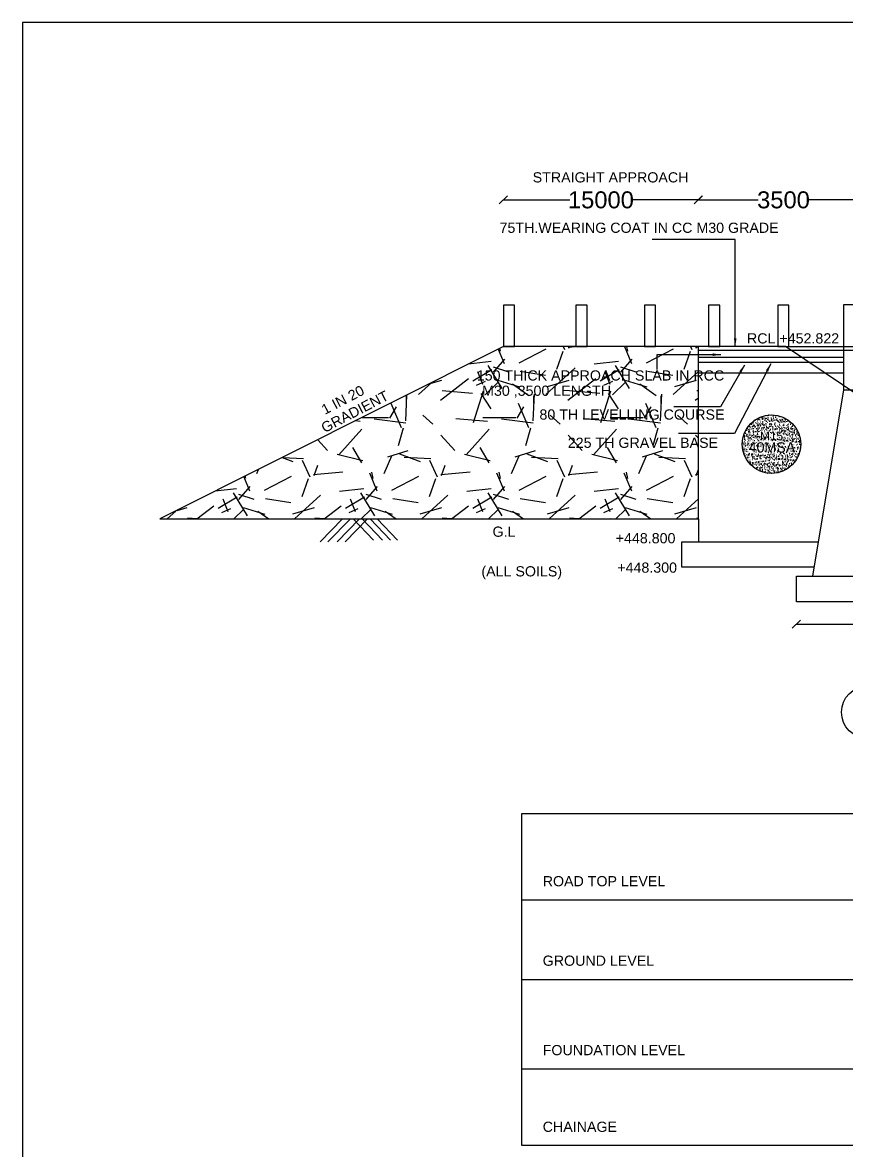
# Model space of a CAD drawing. Header units: millimetres. Extents: x 5124 to 3460569, y 2311 to 45956336.
# Drawn here: x 3415487 to 3425193, y 45943050 to 45956336 of the extents above; entities that cross this region are included whole.
import ezdxf

# ---------------------------------------------------------------- set-up
doc = ezdxf.new("R2010")
doc.units = ezdxf.units.MM
doc.header["$MEASUREMENT"] = 0
doc.layers.add('DRAWING', color=7, linetype='Continuous')
doc.layers.add('TEXT', color=7, linetype='Continuous')
doc.styles.get("Standard").update_dxf_attribs({"font": 'arial.ttf', "height": 200})
doc.dimstyles.get("Standard").update_dxf_attribs({"dimtxt": 200, "dimasz": 110, "dimexe": 0.18, "dimexo": 0.0625, "dimgap": 0.09, "dimtad": 0, "dimtih": 1, "dimtoh": 1, "dimdec": 0, "dimzin": 0, "dimdsep": 46, "dimtxsty": 'Standard', "dimblk": 'OBLIQUE', "dimcen": 0.09, "dimse1": 1, "dimse2": 1, "dimadec": 0, "dimazin": 0, "dimtfac": 1, "dimtdec": 0, "dimtofl": 0, "dimtmove": 0, "dimatfit": 3, "dimfxl": 1, "dimtolj": 1, "dimtzin": 0, "dimarcsym": 0})

# ---------------------------------------------------------------- blocks, each defined once
blk = doc.blocks.new('_Oblique')
at = {"color": 0, "linetype": 'ByBlock', "lineweight": -2}
blk.add_line((-0.5, -0.5), (0.5, 0.5), dxfattribs=at)
blk = doc.blocks.new('*D28')
at = {"layer": 'Defpoints', "color": 0, "transparency": 16777216}
for p in [(3424602.5, 45949512.5), (3426933.5, 45949512.5), (3426933.5, 45949249.5)]:
    blk.add_point(p, dxfattribs=at)
at = {"layer": 'DRAWING', "color": 0, "lineweight": -2, "transparency": 16777216}
for p, q in [((3424602.5, 45949249.5), (3425457.590764, 45949249.5)), ((3426933.5, 45949249.5), (3426062.409236, 45949249.5))]:
    blk.add_line(p, q, dxfattribs=at)
at = {"layer": 'DRAWING', "color": 0, "lineweight": -2, "transparency": 16777216, "xscale": 95, "yscale": 95, "zscale": 95, "rotation": 180}
blk.add_blockref('_Oblique', (3424602.5, 45949249.5), dxfattribs=at)
at = {"layer": 'DRAWING', "color": 0, "lineweight": -2, "transparency": 16777216, "xscale": 95, "yscale": 95, "zscale": 95}
blk.add_blockref('_Oblique', (3426933.5, 45949249.5), dxfattribs=at)
at = {"layer": 'DRAWING', "color": 0, "transparency": 16777216, "insert": (3425760, 45949249.5), "char_height": 200, "attachment_point": 5}
blk.add_mtext('\\A1;4050', dxfattribs=at)
blk = doc.blocks.new('*D34')
at = {"layer": 'Defpoints', "color": 0, "transparency": 16777216}
for p in [(3421151, 45954246), (3421151, 45952520), (3423448, 45952520)]:
    blk.add_point(p, dxfattribs=at)
at = {"layer": 'DRAWING', "color": 0, "lineweight": -2, "transparency": 16777216}
for p, q in [((3421151, 45954246), (3421933, 45954246)), ((3423448, 45954246), (3422666, 45954246))]:
    blk.add_line(p, q, dxfattribs=at)
at = {"layer": 'DRAWING', "color": 0, "lineweight": -2, "transparency": 16777216, "xscale": 95, "yscale": 95, "zscale": 95, "rotation": 180}
blk.add_blockref('_Oblique', (3421151, 45954246), dxfattribs=at)
at = {"layer": 'DRAWING', "color": 0, "lineweight": -2, "transparency": 16777216, "xscale": 95, "yscale": 95, "zscale": 95}
blk.add_blockref('_Oblique', (3423448, 45954246), dxfattribs=at)
at = {"layer": 'DRAWING', "color": 0, "transparency": 16777216, "insert": (3422300, 45954246), "char_height": 200, "attachment_point": 5}
blk.add_mtext('\\A1;15000', dxfattribs=at)
blk = doc.blocks.new('*D35')
at = {"layer": 'Defpoints', "color": 0, "transparency": 16777216}
for p in [(3425454, 45954246), (3423447, 45954198), (3425454, 45954170)]:
    blk.add_point(p, dxfattribs=at)
at = {"layer": 'DRAWING', "color": 0, "lineweight": -2, "transparency": 16777216}
for p, q in [((3423447, 45954246), (3424152, 45954246)), ((3425454, 45954246), (3424749, 45954246))]:
    blk.add_line(p, q, dxfattribs=at)
at = {"layer": 'DRAWING', "color": 0, "lineweight": -2, "transparency": 16777216, "xscale": 95, "yscale": 95, "zscale": 95, "rotation": 180}
blk.add_blockref('_Oblique', (3423447, 45954246), dxfattribs=at)
at = {"layer": 'DRAWING', "color": 0, "lineweight": -2, "transparency": 16777216, "xscale": 95, "yscale": 95, "zscale": 95}
blk.add_blockref('_Oblique', (3425454, 45954246), dxfattribs=at)
at = {"layer": 'DRAWING', "color": 0, "transparency": 16777216, "insert": (3424451, 45954246), "char_height": 200, "attachment_point": 5}
blk.add_mtext('\\A1;3500', dxfattribs=at)

msp = doc.modelspace()

# ---------------------------------------------------------------- hatches: boundary and pattern name
at = {"layer": 'DRAWING'}
h = msp.add_hatch(dxfattribs=at)
h.set_pattern_fill('GRAVEL', color=256, scale=1500, style=0)
h.set_pattern_definition([(228.0128, (1080, 1500), (-11999.99734824, -13500.0020124), [201.804, -19978.632]), (184.9697, (945, 1350), (18000.00157728, 1499.98696051), [346.302, -34283.8875]), (132.5104, (600, 1320), (14999.98607752, -16500.0130108), [244.182, -24174.048]), (267.2737, (15, 945), (1499.99402659, 30000.00044246), [315.357, -31220.337]), (292.8337, (0, 630), (-7500.01485816, 17999.99461767), [309.2325, -30614.0595]), (357.2737, (120, 345), (-30000.00044246, 1499.99402659), [315.357, -31220.337]), (37.6942, (435, 330), (-19500.01101843, -14999.98560774), [417.0435, -41287.2735]), (72.2553, (765, 585), (10500.01614406, 32999.99434686), [393.732, -38979.4815]), (121.4296, (885, 960), (-12000.01235126, 19499.99255474), [316.425, -31326.1095]), (175.2364, (720, 1230), (16500.00141948, -1499.987299), [361.248, -17701.1445]), (222.3974, (360, 1260), (-18000.01102661, -16499.98812302), [467.172, -46250.0625]), (138.8141, (1500, 930), (-10500.0044202, 8999.99597), [159.4515, -15785.766]), (171.4692, (1380, 1035), (19499.99742722, -3000.01186506), [303.3555, -30032.2665]), (225, (1080, 1080), (-2e-13, -1500.000464), [212.1315, -1909.188]), (203.1986, (975, 1260), (7499.999596, 3000.0019879), [114.237, -11309.4225]), (291.8014, (870, 1215), (-1499.9998658, 4500.0004095), [161.5545, -7916.193]), (30.9638, (930, 1065), (4499.9970334, 3000.0037253), [262.3935, -8484.0345]), (161.5651, (1155, 1200), (3000.000652, -1499.997605), [189.7365, -4553.6805]), (16.3895, (0, 1215), (15000.00329762, 4499.98906473), [265.8, -26314.2675]), (70.3462, (255, 1290), (-5999.99287106, -16500.0032034), [222.9915, -22076.112]), (293.1986, (1155, 1500), (-3000.0019879, 7499.999596), [228.4725, -11195.187]), (343.6105, (1245, 1290), (-15000.00329762, 4499.98906473), [265.8, -26314.2675]), (339.444, (0, 285), (-7500.0027668, 2999.9939946), [256.32, -12559.686]), (294.7751, (240, 195), (-7499.98828387, 16500.00513276), [214.767, -21261.9645]), (66.8014, (1170, 0), (3000.0019879, 7499.999596), [228.4725, -11195.187]), (17.354, (1260, 210), (-19500.00302865, -5999.99175339), [251.4465, -24893.136]), (69.444, (435, 0), (-2999.9939946, -7500.0027668), [128.16, -12687.846]), (101.3099, (1080, 0), (-1499.9964482, 6000.0011283), [76.485, -7572.0435]), (165.9638, (1065, 75), (4500.000819, -1499.997086), [309.2325, -5875.425]), (186.009, (765, 150), (14999.99962636, 1499.99897622), [286.575, -28370.8845]), (303.6901, (930, 930), (-1500.0020018, 2999.9993367), [216.333, -5191.9935]), (353.1572, (1050, 750), (25499.99904822, -3000.01199689), [377.691, -37391.3445]), (60.9454, (1425, 705), (-6000.0000408, -10500.00057685), [154.434, -15289.011]), (90, (1500, 840), (-1500, 1500), [90, -1410]), (120.2564, (735, 195), (5999.9923302, -10500.00368378), [208.386, -20630.28]), (48.0128, (630, 375), (11999.99734824, 13500.0020124), [403.608, -19776.828]), (0, (900, 675), (1500, 1500), [390, -1110]), (325.3048, (1290, 675), (-14999.99138848, 10500.0129144), [237.171, -23479.911]), (254.0546, (1485, 540), (-1499.9998339, -6000.00019), [218.403, -10701.762]), (207.646, (1425, 330), (-28499.99371077, -15000.01156975), [355.5975, -35204.211]), (175.4261, (1110, 165), (-19500.00083747, 1499.99220174), [376.1985, -37243.611])])
h.paths.add_polyline_path([(3423448, 45952520.5), (3421151, 45952520.5), (3417105, 45950488), (3423448, 45950488)])
h.paths.add_polyline_path([(3421879.2, 45951292.9), (3423711.6, 45951292.9), (3423711.6, 45951479.2), (3421879.2, 45951479.2)], flags=9)
h.paths.add_polyline_path([(3421545.3, 45951625.4), (3423787.4, 45951625.4), (3423787.4, 45951811.6), (3421545.3, 45951811.6)], flags=9)
h.paths.add_polyline_path([(3420864.1, 45951878.8), (3422455.8, 45951878.8), (3422455.8, 45952097.6), (3420864.1, 45952097.6)], flags=24)
h.paths.add_polyline_path([(3420806.8, 45952085.6), (3423784.7, 45952085.6), (3423784.7, 45952271.8), (3420806.8, 45952271.8)], flags=9)
h = msp.add_hatch(dxfattribs=at)
h.set_pattern_fill('AR-CONC', color=256, scale=10, style=0)
h.set_pattern_definition([(50, (0, 0), (71.72601826, -6.2752135), [7.5, -82.5]), (355, (0, 0), (-13.87513336, 75.21921337), [6, -66]), (100.4514, (5.98, -0.52), (57.85093817, 68.94395421), [6.374019, -70.1142112]), (46.1842, (0, 20), (106.72410486, -16.55190143), [11.25, -123.75]), (96.6356, (8.89, 18.62), (93.46627055, 97.4117871), [9.5610288, -105.1713]), (351.1842, (0, 20), (93.46619451, 97.4118601), [9, -99]), (21, (10, 15), (59.69070521, -40.26188907), [7.5, -82.5]), (326, (10, 15), (24.33153319, 72.5150045), [6, -66]), (71.4514, (14.974, 11.645), (84.02226286, 32.25304967), [6.374019, -70.1142112]), (37.5, (0, 0), (1.215985532, 33.289385383), [0, -65.2, 0, -67, 0, -66.25]), (7.5, (0, 0), (26.306953744, 39.441171188), [0, -38.2, 0, -63.7, 0, -25.25]), (327.5, (-22.3, 0), (53.382243617, -2.255487173), [0, -25, 0, -78, 0, -103.5]), (317.5, (-32.3, 0), (58.318616934, 10.010498233), [0, -32.5, 0, -51.8, 0, -73.5])])
h.paths.add_polyline_path([(3423964.3, 45951369.7, 1), (3424656.1, 45951369.7, 1)])
h.paths.add_polyline_path([(3424009.5, 45951238.5), (3424621.6, 45951238.5), (3424621.6, 45951424.8), (3424009.5, 45951424.8)], flags=24)
h.paths.add_polyline_path([(3424149.1, 45951540.6), (3424454.9, 45951540.6), (3424454.9, 45951388.5), (3424149.1, 45951388.5)], flags=24)

# ---------------------------------------------------------------- linework, layer by layer
for points in [[(3460304, 45956335.5), (3415487, 45956335.5), (3415487, 45924522), (3460304, 45924522)], [(3421151, 45952520.5), (3421284, 45952520.5), (3421284, 45953006.5), (3421151, 45953006.5)], [(3422005.5, 45952520.5), (3422138.5, 45952520.5), (3422138.5, 45953006.5), (3422005.5, 45953006.5)], [(3422812, 45952520.5), (3422945, 45952520.5), (3422945, 45953006.5), (3422812, 45953006.5)], [(3423568, 45952520.5), (3423701, 45952520.5), (3423701, 45953006.5), (3423568, 45953006.5)], [(3424382.5, 45952520.5), (3424515.5, 45952520.5), (3424515.5, 45953006.5), (3424382.5, 45953006.5)], [(3425157, 45952011), (3425442.5, 45952011), (3425442.5, 45953010), (3425157, 45953010)], [(3424602.5, 45949813.5), (3426933.5, 45949813.5), (3426933.5, 45949512.5), (3424602.5, 45949512.5)], [(3421370, 45947021), (3439484, 45947021), (3439484, 45943108), (3421370, 45943108)]]:
    msp.add_lwpolyline(points, close=True, dxfattribs=at)
for points in [[(3432465, 45949809), (3428504.5, 45949809), (3424473, 45952520.5), (3421151, 45952520.5), (3417105, 45950488), (3423448, 45950488), (3423448, 45952520.5)], [(3424473, 45952520.5), (3432465, 45952520.5)], [(3423448, 45952476), (3432465, 45952476)], [(3423448, 45952393.5), (3425157, 45952393.5)], [(3423448, 45952336.5), (3425157, 45952336.5)], [(3423448, 45952211.5), (3425157, 45952211.5)], [(3425157, 45952011), (3424791.5, 45949813.5)], [(3419257, 45950488), (3418992.5, 45950218.5)], [(3419349.5, 45950488), (3419085, 45950218.5)], [(3419456, 45950488), (3419191.5, 45950218.5)], [(3419550.5, 45950488), (3419286, 45950218.5)], [(3419380.5, 45950488), (3419620.5, 45950238.5)], [(3419486, 45950488), (3419726, 45950238.5)], [(3419580.5, 45950488), (3419820.5, 45950238.5)], [(3419665, 45950488), (3419905, 45950238.5)], [(3423448, 45950488), (3423448, 45950220)], [(3424809.1, 45949919.5), (3423254, 45949919.5), (3423254, 45950220), (3424859.1, 45950220)], [(3421370, 45946001), (3439484, 45946001)], [(3421370, 45945064.5), (3439484, 45945064.5)], [(3421370, 45944011), (3439484, 45944011)]]:
    msp.add_lwpolyline(points, dxfattribs=at)
for centre, radius in [((3424310.2, 45951369.7), 345.9), ((3425442.5, 45948212.2), 308.3)]:
    msp.add_circle(centre, radius, dxfattribs=at)

# ---------------------------------------------------------------- texts
at = {"layer": 'DRAWING', "insert": (3424174.1, 45951515.6), "char_height": 100, "width": 483.458, "attachment_point": 1}
msp.add_mtext('M15', dxfattribs=at)
at = {"layer": 'TEXT'}
for s, p in [('STRAIGHT APPROACH', (3421496.3, 45954452.3)), ('75TH.WEARING COAT IN CC M30 GRADE', (3421106.3, 45953858.3)), ('RCL +452.822', (3424021, 45952555.5)), ('150 THICK APPROACH SLAB IN RCC', (3420837.8, 45952118.7)), ('M30 ,3500 LENGTH', (3420900.6, 45951939)), ('80 TH LEVELLING COURSE', (3421576.3, 45951658.5)), ('225 TH GRAVEL BASE', (3421910.2, 45951326)), ('40MSA', (3424040.5, 45951271.6)), ('G.L', (3421023.4, 45950278.7)), ('+448.800', (3422474.5, 45950201.9)), ('+448.300', (3422493, 45949855.4)), ('(ALL SOILS)', (3420892.4, 45949811.8)), ('ROAD TOP LEVEL', (3421614.5, 45946161.9)), ('GROUND LEVEL', (3421614.5, 45945225.4)), ('FOUNDATION LEVEL', (3421614.5, 45944171.9)), ('CHAINAGE', (3421614.5, 45943268.9))]:
    msp.add_text(s, height=120, dxfattribs=at).set_placement(p)
for s, p in [('GRADIENT', (3419045.3, 45951499)), ('1 IN 20', (3419047.4, 45951712.6))]:
    msp.add_text(s, height=120, rotation=27.56571, dxfattribs=at).set_placement(p)

# ---------------------------------------------------------------- dimensions: what is measured, and where the dimension line sits
at = {"layer": 'DRAWING'}
for base, p1, p2, text, picture, middle in [((3421151, 45954245.5), (3423448, 45952520.5), (3421151, 45952520.5), '15000', '*D34', (3422299.5, 45954245.5)), ((3425454.5, 45954245.5), (3423447, 45954198), (3425454.5, 45954170), '3500', '*D35', (3424450.8, 45954245.5))]:
    dim = msp.add_linear_dim(base=base, p1=p1, p2=p2, text=text, dimstyle='Standard', override={"dimasz": 95, "dimarcsym": 1}, dxfattribs=at)
    dim.commit()
    dim.dimension.update_dxf_attribs({"geometry": picture, "text_midpoint": middle})
dim = msp.add_linear_dim(base=(3426933.5, 45949249.5), p1=(3424602.5, 45949512.5), p2=(3426933.5, 45949512.5), text='4050', dimstyle='Standard', override={"dimasz": 95, "dimarcsym": 1}, dxfattribs=at)
dim.commit()
dim.dimension.update_dxf_attribs({"geometry": '*D28', "text_midpoint": (3425760, 45949249.5), "dimtype": 160})

# ---------------------------------------------------------------- leaders
for points in [[(3423882.5, 45952520.5), (3423882.5, 45953781.5), (3422902.5, 45953781.5)], [(3423711.5, 45952423.5), (3422957.5, 45952423.5), (3422957.5, 45952250.5)], [(3423990, 45952301.5), (3423708, 45951810.5), (3423157.5, 45951810.5)], [(3424300.5, 45952315.5), (3423872, 45951496.5), (3423214.5, 45951496.5)]]:
    msp.add_leader(points, dimstyle='Standard', override={"dimasz": 95, "dimgap": 0.09, "dimtad": 0, "dimarcsym": 1}, dxfattribs=at)

doc.saveas('drawing.dxf')
